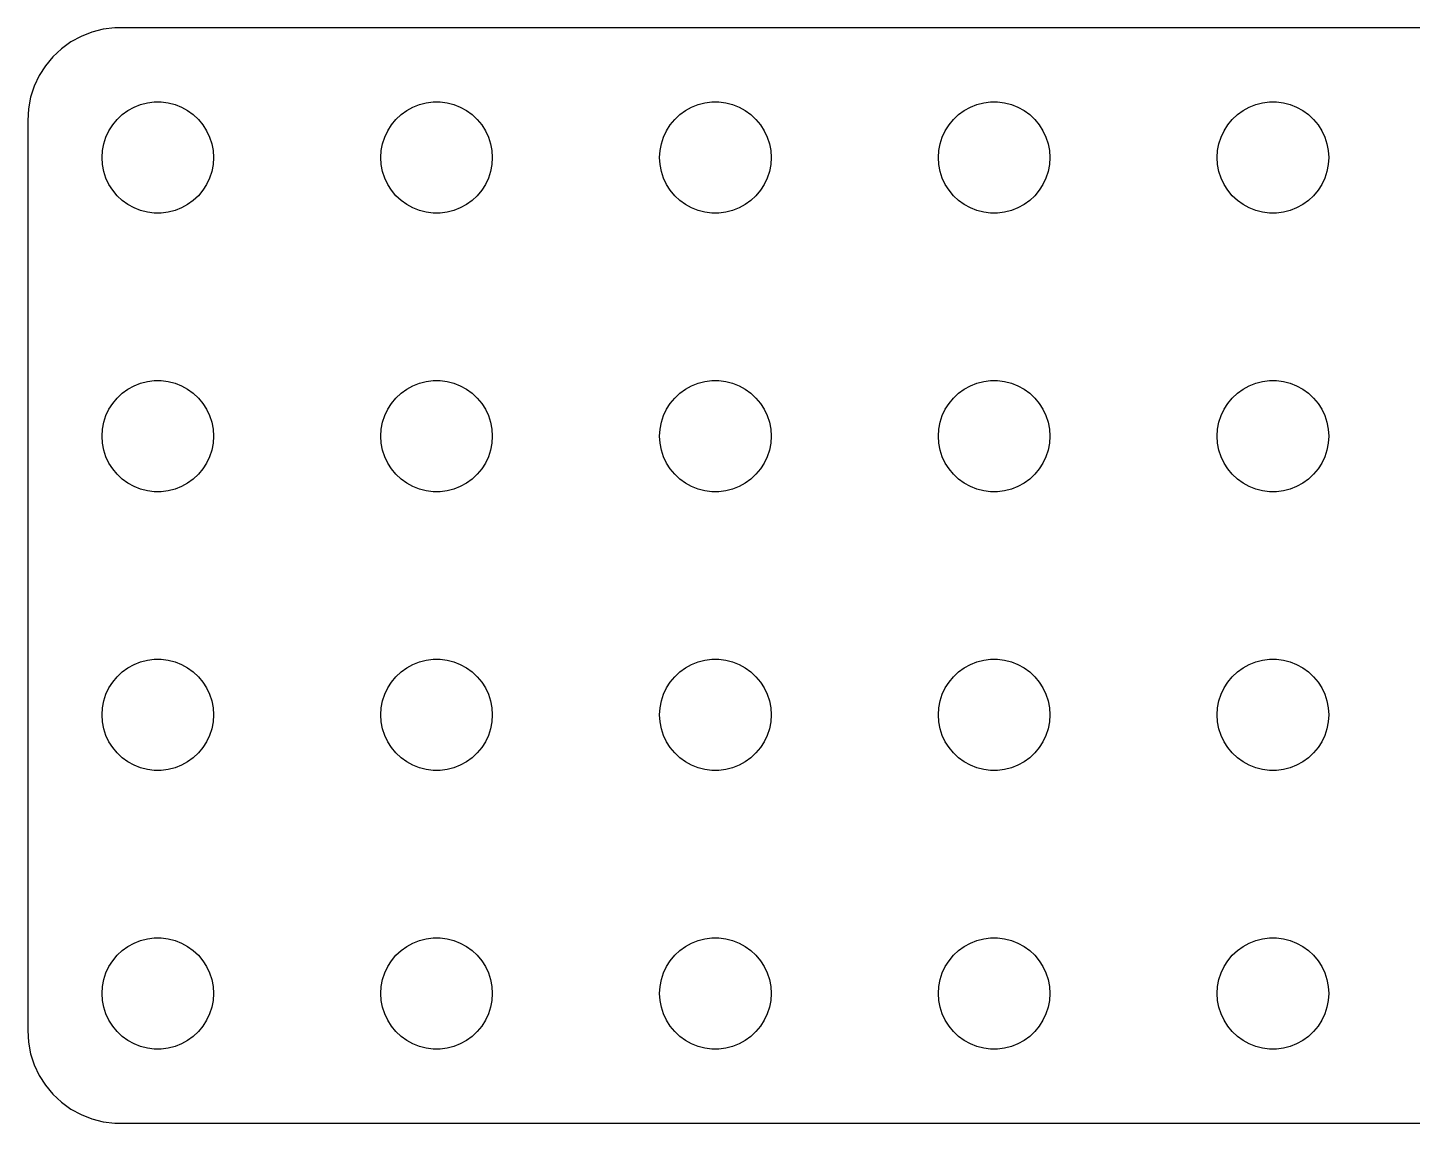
# Model space of a CAD drawing. Header units: metres. Extents: x -74 to 74, y -29 to 29.
# Drawn here: x -74.5 to 0, y -29.5 to 29.5 of the extents above; entities that cross this region are included whole.
import ezdxf

# ---------------------------------------------------------------- set-up
doc = ezdxf.new("R2010")
doc.units = ezdxf.units.M

msp = doc.modelspace()

# ---------------------------------------------------------------- linework, layer by layer
for p, q in [((-71.0451, 29.2553), (-71.6289, 29.0241)), ((-70.4369, 29.4114), (-71.0451, 29.2553)), ((-69.8139, 29.4901), (-70.4369, 29.4114)), ((69.8139, 29.4901), (-69.8139, 29.4901)), ((-72.6871, 28.3526), (-73.1448, 27.9227)), ((-72.1791, 28.7216), (-72.6871, 28.3526)), ((-71.6289, 29.0241), (-72.1791, 28.7216)), ((-73.1448, 27.9227), (-73.5451, 27.4389)), ((-73.8815, 26.9088), (-74.1489, 26.3406)), ((-73.5451, 27.4389), (-73.8815, 26.9088)), ((-74.1489, 26.3406), (-74.3429, 25.7434)), ((-74.3429, 25.7434), (-74.4606, 25.1267)), ((-68.7773, 25.2145), (-68.427, 25.3532)), ((-68.427, 25.3532), (-68.0621, 25.4469)), ((-68.0621, 25.4469), (-67.6884, 25.4941)), ((-67.6884, 25.4941), (-67.3116, 25.4941)), ((-67.3116, 25.4941), (-66.9379, 25.4469)), ((-66.9379, 25.4469), (-66.573, 25.3532)), ((-66.573, 25.3532), (-66.2227, 25.2145)), ((-53.7773, 25.2145), (-53.427, 25.3532)), ((-53.427, 25.3532), (-53.0621, 25.4469)), ((-53.0621, 25.4469), (-52.6884, 25.4941)), ((-52.6884, 25.4941), (-52.3116, 25.4941)), ((-52.3116, 25.4941), (-51.9379, 25.4469)), ((-51.9379, 25.4469), (-51.5729, 25.3532)), ((-51.5729, 25.3532), (-51.2227, 25.2145)), ((-38.7773, 25.2145), (-38.427, 25.3532)), ((-38.427, 25.3532), (-38.0621, 25.4469)), ((-38.0621, 25.4469), (-37.6884, 25.4941)), ((-37.6884, 25.4941), (-37.3116, 25.4941)), ((-37.3116, 25.4941), (-36.9379, 25.4469)), ((-36.9379, 25.4469), (-36.5729, 25.3532)), ((-36.5729, 25.3532), (-36.2227, 25.2145)), ((-23.7773, 25.2145), (-23.427, 25.3532)), ((-23.427, 25.3532), (-23.0621, 25.4469)), ((-23.0621, 25.4469), (-22.6884, 25.4941)), ((-22.6884, 25.4941), (-22.3116, 25.4941)), ((-22.3116, 25.4941), (-21.9379, 25.4469)), ((-21.9379, 25.4469), (-21.5729, 25.3532)), ((-21.5729, 25.3532), (-21.2227, 25.2145)), ((-8.77733, 25.2145), (-8.42705, 25.3532)), ((-8.42705, 25.3532), (-8.06213, 25.4469)), ((-8.06213, 25.4469), (-7.68837, 25.4941)), ((-7.68837, 25.4941), (-7.31161, 25.4941)), ((-7.31161, 25.4941), (-6.93785, 25.4469)), ((-6.93785, 25.4469), (-6.57294, 25.3532)), ((-6.57294, 25.3532), (-6.22266, 25.2145)), ((-74.4606, 25.1267), (-74.5, 24.5)), ((-69.6869, 24.5536), (-69.4123, 24.8115)), ((-69.4123, 24.8115), (-69.1075, 25.033)), ((-69.1075, 25.033), (-68.7773, 25.2145)), ((-66.2227, 25.2145), (-65.8925, 25.033)), ((-65.8925, 25.033), (-65.5877, 24.8115)), ((-65.5877, 24.8115), (-65.3131, 24.5536)), ((-54.6869, 24.5536), (-54.4123, 24.8115)), ((-54.4123, 24.8115), (-54.1075, 25.033)), ((-54.1075, 25.033), (-53.7773, 25.2145)), ((-51.2227, 25.2145), (-50.8925, 25.033)), ((-50.8925, 25.033), (-50.5877, 24.8115)), ((-50.5877, 24.8115), (-50.3131, 24.5536)), ((-39.6869, 24.5536), (-39.4123, 24.8115)), ((-39.4123, 24.8115), (-39.1075, 25.033)), ((-39.1075, 25.033), (-38.7773, 25.2145)), ((-36.2227, 25.2145), (-35.8925, 25.033)), ((-35.8925, 25.033), (-35.5877, 24.8115)), ((-35.5877, 24.8115), (-35.3131, 24.5536)), ((-24.6869, 24.5536), (-24.4123, 24.8115)), ((-24.4123, 24.8115), (-24.1075, 25.033)), ((-24.1075, 25.033), (-23.7773, 25.2145)), ((-21.2227, 25.2145), (-20.8925, 25.033)), ((-20.8925, 25.033), (-20.5877, 24.8115)), ((-20.5877, 24.8115), (-20.3131, 24.5536)), ((-9.6869, 24.5536), (-9.41226, 24.8115)), ((-9.41226, 24.8115), (-9.10747, 25.033)), ((-9.10747, 25.033), (-8.77733, 25.2145)), ((-6.22266, 25.2145), (-5.89252, 25.033)), ((-5.89252, 25.033), (-5.58772, 24.8115)), ((-5.58772, 24.8115), (-5.31308, 24.5536)), ((-74.5, 24.5), (-74.5, -24.5)), ((-70.2893, 23.6044), (-70.1289, 23.9453)), ((-70.1289, 23.9453), (-69.927, 24.2634)), ((-69.927, 24.2634), (-69.6869, 24.5536)), ((-65.3131, 24.5536), (-65.073, 24.2634)), ((-65.073, 24.2634), (-64.8711, 23.9453)), ((-64.8711, 23.9453), (-64.7107, 23.6044)), ((-55.2893, 23.6044), (-55.1289, 23.9453)), ((-55.1289, 23.9453), (-54.927, 24.2634)), ((-54.927, 24.2634), (-54.6869, 24.5536)), ((-50.3131, 24.5536), (-50.0729, 24.2634)), ((-50.0729, 24.2634), (-49.8711, 23.9453)), ((-49.8711, 23.9453), (-49.7107, 23.6044)), ((-40.2893, 23.6044), (-40.1289, 23.9453)), ((-40.1289, 23.9453), (-39.927, 24.2634)), ((-39.927, 24.2634), (-39.6869, 24.5536)), ((-35.3131, 24.5536), (-35.0729, 24.2634)), ((-35.0729, 24.2634), (-34.8711, 23.9453)), ((-34.8711, 23.9453), (-34.7107, 23.6044)), ((-25.2893, 23.6044), (-25.1289, 23.9453)), ((-25.1289, 23.9453), (-24.927, 24.2634)), ((-24.927, 24.2634), (-24.6869, 24.5536)), ((-20.3131, 24.5536), (-20.0729, 24.2634)), ((-20.0729, 24.2634), (-19.8711, 23.9453)), ((-19.8711, 23.9453), (-19.7107, 23.6044)), ((-10.2893, 23.6044), (-10.1289, 23.9453)), ((-10.1289, 23.9453), (-9.92705, 24.2634)), ((-9.92705, 24.2634), (-9.6869, 24.5536)), ((-5.31308, 24.5536), (-5.07294, 24.2634)), ((-5.07294, 24.2634), (-4.87108, 23.9453)), ((-4.87108, 23.9453), (-4.71066, 23.6044)), ((-70.4763, 22.876), (-70.4057, 23.2461)), ((-70.4057, 23.2461), (-70.2893, 23.6044)), ((-64.7107, 23.6044), (-64.5943, 23.2461)), ((-64.5943, 23.2461), (-64.5237, 22.876)), ((-55.4763, 22.876), (-55.4057, 23.2461)), ((-55.4057, 23.2461), (-55.2893, 23.6044)), ((-49.7107, 23.6044), (-49.5942, 23.2461)), ((-49.5942, 23.2461), (-49.5237, 22.876)), ((-40.4763, 22.876), (-40.4057, 23.2461)), ((-40.4057, 23.2461), (-40.2893, 23.6044)), ((-34.7107, 23.6044), (-34.5942, 23.2461)), ((-34.5942, 23.2461), (-34.5237, 22.876)), ((-25.4763, 22.876), (-25.4057, 23.2461)), ((-25.4057, 23.2461), (-25.2893, 23.6044)), ((-19.7107, 23.6044), (-19.5942, 23.2461)), ((-19.5942, 23.2461), (-19.5237, 22.876)), ((-10.4763, 22.876), (-10.4057, 23.2461)), ((-10.4057, 23.2461), (-10.2893, 23.6044)), ((-4.71066, 23.6044), (-4.59424, 23.2461)), ((-4.59424, 23.2461), (-4.52365, 22.876)), ((-70.5, 22.5), (-70.4763, 22.876)), ((-70.4763, 22.124), (-70.5, 22.5)), ((-64.5237, 22.876), (-64.5, 22.5)), ((-64.5, 22.5), (-64.5237, 22.124)), ((-55.5, 22.5), (-55.4763, 22.876)), ((-55.4763, 22.124), (-55.5, 22.5)), ((-49.5237, 22.876), (-49.5, 22.5)), ((-49.5, 22.5), (-49.5237, 22.124)), ((-40.5, 22.5), (-40.4763, 22.876)), ((-40.4763, 22.124), (-40.5, 22.5)), ((-34.5237, 22.876), (-34.5, 22.5)), ((-34.5, 22.5), (-34.5237, 22.124)), ((-25.5, 22.5), (-25.4763, 22.876)), ((-25.4763, 22.124), (-25.5, 22.5)), ((-19.5237, 22.876), (-19.5, 22.5)), ((-19.5, 22.5), (-19.5237, 22.124)), ((-10.5, 22.5), (-10.4763, 22.876)), ((-10.4763, 22.124), (-10.5, 22.5)), ((-4.52365, 22.876), (-4.5, 22.5)), ((-4.5, 22.5), (-4.52365, 22.124)), ((-70.4057, 21.7539), (-70.4763, 22.124)), ((-70.2893, 21.3956), (-70.4057, 21.7539)), ((-64.5943, 21.7539), (-64.7107, 21.3956)), ((-64.5237, 22.124), (-64.5943, 21.7539)), ((-55.4057, 21.7539), (-55.4763, 22.124)), ((-55.2893, 21.3956), (-55.4057, 21.7539)), ((-49.5942, 21.7539), (-49.7107, 21.3956)), ((-49.5237, 22.124), (-49.5942, 21.7539)), ((-40.4057, 21.7539), (-40.4763, 22.124)), ((-40.2893, 21.3956), (-40.4057, 21.7539)), ((-34.5942, 21.7539), (-34.7107, 21.3956)), ((-34.5237, 22.124), (-34.5942, 21.7539)), ((-25.4057, 21.7539), (-25.4763, 22.124)), ((-25.2893, 21.3956), (-25.4057, 21.7539)), ((-19.5942, 21.7539), (-19.7107, 21.3956)), ((-19.5237, 22.124), (-19.5942, 21.7539)), ((-10.4057, 21.7539), (-10.4763, 22.124)), ((-10.2893, 21.3956), (-10.4057, 21.7539)), ((-4.59424, 21.7539), (-4.71066, 21.3956)), ((-4.52365, 22.124), (-4.59424, 21.7539)), ((-70.1289, 21.0547), (-70.2893, 21.3956)), ((-69.927, 20.7366), (-70.1289, 21.0547)), ((-64.8711, 21.0547), (-65.073, 20.7366)), ((-64.7107, 21.3956), (-64.8711, 21.0547)), ((-55.1289, 21.0547), (-55.2893, 21.3956)), ((-54.927, 20.7366), (-55.1289, 21.0547)), ((-49.8711, 21.0547), (-50.0729, 20.7366)), ((-49.7107, 21.3956), (-49.8711, 21.0547)), ((-40.1289, 21.0547), (-40.2893, 21.3956)), ((-39.927, 20.7366), (-40.1289, 21.0547)), ((-34.8711, 21.0547), (-35.0729, 20.7366)), ((-34.7107, 21.3956), (-34.8711, 21.0547)), ((-25.1289, 21.0547), (-25.2893, 21.3956)), ((-24.927, 20.7366), (-25.1289, 21.0547)), ((-19.8711, 21.0547), (-20.0729, 20.7366)), ((-19.7107, 21.3956), (-19.8711, 21.0547)), ((-10.1289, 21.0547), (-10.2893, 21.3956)), ((-9.92705, 20.7366), (-10.1289, 21.0547)), ((-4.87108, 21.0547), (-5.07294, 20.7366)), ((-4.71066, 21.3956), (-4.87108, 21.0547)), ((-69.6869, 20.4464), (-69.927, 20.7366)), ((-69.4123, 20.1884), (-69.6869, 20.4464)), ((-69.1075, 19.967), (-69.4123, 20.1884)), ((-65.5877, 20.1884), (-65.8925, 19.967)), ((-65.3131, 20.4464), (-65.5877, 20.1884)), ((-65.073, 20.7366), (-65.3131, 20.4464)), ((-54.6869, 20.4464), (-54.927, 20.7366)), ((-54.4123, 20.1884), (-54.6869, 20.4464)), ((-54.1075, 19.967), (-54.4123, 20.1884)), ((-50.5877, 20.1884), (-50.8925, 19.967)), ((-50.3131, 20.4464), (-50.5877, 20.1884)), ((-50.0729, 20.7366), (-50.3131, 20.4464)), ((-39.6869, 20.4464), (-39.927, 20.7366)), ((-39.4123, 20.1884), (-39.6869, 20.4464)), ((-39.1075, 19.967), (-39.4123, 20.1884)), ((-35.5877, 20.1884), (-35.8925, 19.967)), ((-35.3131, 20.4464), (-35.5877, 20.1884)), ((-35.0729, 20.7366), (-35.3131, 20.4464)), ((-24.6869, 20.4464), (-24.927, 20.7366)), ((-24.4123, 20.1884), (-24.6869, 20.4464)), ((-24.1075, 19.967), (-24.4123, 20.1884)), ((-20.5877, 20.1884), (-20.8925, 19.967)), ((-20.3131, 20.4464), (-20.5877, 20.1884)), ((-20.0729, 20.7366), (-20.3131, 20.4464)), ((-9.6869, 20.4464), (-9.92705, 20.7366)), ((-9.41226, 20.1884), (-9.6869, 20.4464)), ((-9.10747, 19.967), (-9.41226, 20.1884)), ((-5.58772, 20.1884), (-5.89252, 19.967)), ((-5.31308, 20.4464), (-5.58772, 20.1884)), ((-5.07294, 20.7366), (-5.31308, 20.4464)), ((-68.7773, 19.7855), (-69.1075, 19.967)), ((-68.427, 19.6468), (-68.7773, 19.7855)), ((-68.0621, 19.5531), (-68.427, 19.6468)), ((-67.6884, 19.5059), (-68.0621, 19.5531)), ((-67.3116, 19.5059), (-67.6884, 19.5059)), ((-66.9379, 19.5531), (-67.3116, 19.5059)), ((-66.573, 19.6468), (-66.9379, 19.5531)), ((-66.2227, 19.7855), (-66.573, 19.6468)), ((-65.8925, 19.967), (-66.2227, 19.7855)), ((-53.7773, 19.7855), (-54.1075, 19.967)), ((-53.427, 19.6468), (-53.7773, 19.7855)), ((-53.0621, 19.5531), (-53.427, 19.6468)), ((-52.6884, 19.5059), (-53.0621, 19.5531)), ((-52.3116, 19.5059), (-52.6884, 19.5059)), ((-51.9379, 19.5531), (-52.3116, 19.5059)), ((-51.5729, 19.6468), (-51.9379, 19.5531)), ((-51.2227, 19.7855), (-51.5729, 19.6468)), ((-50.8925, 19.967), (-51.2227, 19.7855)), ((-38.7773, 19.7855), (-39.1075, 19.967)), ((-38.427, 19.6468), (-38.7773, 19.7855)), ((-38.0621, 19.5531), (-38.427, 19.6468)), ((-37.6884, 19.5059), (-38.0621, 19.5531)), ((-37.3116, 19.5059), (-37.6884, 19.5059)), ((-36.9379, 19.5531), (-37.3116, 19.5059)), ((-36.5729, 19.6468), (-36.9379, 19.5531)), ((-36.2227, 19.7855), (-36.5729, 19.6468)), ((-35.8925, 19.967), (-36.2227, 19.7855)), ((-23.7773, 19.7855), (-24.1075, 19.967)), ((-23.427, 19.6468), (-23.7773, 19.7855)), ((-23.0621, 19.5531), (-23.427, 19.6468)), ((-22.6884, 19.5059), (-23.0621, 19.5531)), ((-22.3116, 19.5059), (-22.6884, 19.5059)), ((-21.9379, 19.5531), (-22.3116, 19.5059)), ((-21.5729, 19.6468), (-21.9379, 19.5531)), ((-21.2227, 19.7855), (-21.5729, 19.6468)), ((-20.8925, 19.967), (-21.2227, 19.7855)), ((-8.77733, 19.7855), (-9.10747, 19.967)), ((-8.42705, 19.6468), (-8.77733, 19.7855)), ((-8.06213, 19.5531), (-8.42705, 19.6468)), ((-7.68837, 19.5059), (-8.06213, 19.5531)), ((-7.31161, 19.5059), (-7.68837, 19.5059)), ((-6.93785, 19.5531), (-7.31161, 19.5059)), ((-6.57294, 19.6468), (-6.93785, 19.5531)), ((-6.22266, 19.7855), (-6.57294, 19.6468)), ((-5.89252, 19.967), (-6.22266, 19.7855)), ((-68.427, 10.3532), (-68.0621, 10.4469)), ((-68.0621, 10.4469), (-67.6884, 10.4941)), ((-67.6884, 10.4941), (-67.3116, 10.4941)), ((-67.3116, 10.4941), (-66.9379, 10.4469)), ((-66.9379, 10.4469), (-66.573, 10.3532)), ((-53.427, 10.3532), (-53.0621, 10.4469)), ((-53.0621, 10.4469), (-52.6884, 10.4941)), ((-52.6884, 10.4941), (-52.3116, 10.4941)), ((-52.3116, 10.4941), (-51.9379, 10.4469)), ((-51.9379, 10.4469), (-51.5729, 10.3532)), ((-38.427, 10.3532), (-38.0621, 10.4469)), ((-38.0621, 10.4469), (-37.6884, 10.4941)), ((-37.6884, 10.4941), (-37.3116, 10.4941)), ((-37.3116, 10.4941), (-36.9379, 10.4469)), ((-36.9379, 10.4469), (-36.5729, 10.3532)), ((-23.427, 10.3532), (-23.0621, 10.4469)), ((-23.0621, 10.4469), (-22.6884, 10.4941)), ((-22.6884, 10.4941), (-22.3116, 10.4941)), ((-22.3116, 10.4941), (-21.9379, 10.4469)), ((-21.9379, 10.4469), (-21.5729, 10.3532)), ((-8.42705, 10.3532), (-8.06213, 10.4469)), ((-8.06213, 10.4469), (-7.68837, 10.4941)), ((-7.68837, 10.4941), (-7.31161, 10.4941)), ((-7.31161, 10.4941), (-6.93785, 10.4469)), ((-6.93785, 10.4469), (-6.57294, 10.3532)), ((-69.6869, 9.55363), (-69.4123, 9.81154)), ((-69.4123, 9.81154), (-69.1075, 10.033)), ((-69.1075, 10.033), (-68.7773, 10.2145)), ((-68.7773, 10.2145), (-68.427, 10.3532)), ((-66.573, 10.3532), (-66.2227, 10.2145)), ((-66.2227, 10.2145), (-65.8925, 10.033)), ((-65.8925, 10.033), (-65.5877, 9.81154)), ((-65.5877, 9.81154), (-65.3131, 9.55363)), ((-54.6869, 9.55363), (-54.4123, 9.81154)), ((-54.4123, 9.81154), (-54.1075, 10.033)), ((-54.1075, 10.033), (-53.7773, 10.2145)), ((-53.7773, 10.2145), (-53.427, 10.3532)), ((-51.5729, 10.3532), (-51.2227, 10.2145)), ((-51.2227, 10.2145), (-50.8925, 10.033)), ((-50.8925, 10.033), (-50.5877, 9.81154)), ((-50.5877, 9.81154), (-50.3131, 9.55363)), ((-39.6869, 9.55363), (-39.4123, 9.81154)), ((-39.4123, 9.81154), (-39.1075, 10.033)), ((-39.1075, 10.033), (-38.7773, 10.2145)), ((-38.7773, 10.2145), (-38.427, 10.3532)), ((-36.5729, 10.3532), (-36.2227, 10.2145)), ((-36.2227, 10.2145), (-35.8925, 10.033)), ((-35.8925, 10.033), (-35.5877, 9.81154)), ((-35.5877, 9.81154), (-35.3131, 9.55363)), ((-24.6869, 9.55363), (-24.4123, 9.81154)), ((-24.4123, 9.81154), (-24.1075, 10.033)), ((-24.1075, 10.033), (-23.7773, 10.2145)), ((-23.7773, 10.2145), (-23.427, 10.3532)), ((-21.5729, 10.3532), (-21.2227, 10.2145)), ((-21.2227, 10.2145), (-20.8925, 10.033)), ((-20.8925, 10.033), (-20.5877, 9.81154)), ((-20.5877, 9.81154), (-20.3131, 9.55363)), ((-9.6869, 9.55363), (-9.41226, 9.81154)), ((-9.41226, 9.81154), (-9.10747, 10.033)), ((-9.10747, 10.033), (-8.77733, 10.2145)), ((-8.77733, 10.2145), (-8.42705, 10.3532)), ((-6.57294, 10.3532), (-6.22266, 10.2145)), ((-6.22266, 10.2145), (-5.89252, 10.033)), ((-5.89252, 10.033), (-5.58772, 9.81154)), ((-5.58772, 9.81154), (-5.31308, 9.55363)), ((-70.2893, 8.60437), (-70.1289, 8.94525)), ((-70.1289, 8.94525), (-69.927, 9.26335)), ((-69.927, 9.26335), (-69.6869, 9.55363)), ((-65.3131, 9.55363), (-65.073, 9.26335)), ((-65.073, 9.26335), (-64.8711, 8.94525)), ((-64.8711, 8.94525), (-64.7107, 8.60437)), ((-55.2893, 8.60437), (-55.1289, 8.94525)), ((-55.1289, 8.94525), (-54.927, 9.26335)), ((-54.927, 9.26335), (-54.6869, 9.55363)), ((-50.3131, 9.55363), (-50.0729, 9.26335)), ((-50.0729, 9.26335), (-49.8711, 8.94525)), ((-49.8711, 8.94525), (-49.7107, 8.60437)), ((-40.2893, 8.60437), (-40.1289, 8.94525)), ((-40.1289, 8.94525), (-39.927, 9.26335)), ((-39.927, 9.26335), (-39.6869, 9.55363)), ((-35.3131, 9.55363), (-35.0729, 9.26335)), ((-35.0729, 9.26335), (-34.8711, 8.94525)), ((-34.8711, 8.94525), (-34.7107, 8.60437)), ((-25.2893, 8.60437), (-25.1289, 8.94525)), ((-25.1289, 8.94525), (-24.927, 9.26335)), ((-24.927, 9.26335), (-24.6869, 9.55363)), ((-20.3131, 9.55363), (-20.0729, 9.26335)), ((-20.0729, 9.26335), (-19.8711, 8.94525)), ((-19.8711, 8.94525), (-19.7107, 8.60437)), ((-10.2893, 8.60437), (-10.1289, 8.94525)), ((-10.1289, 8.94525), (-9.92705, 9.26335)), ((-9.92705, 9.26335), (-9.6869, 9.55363)), ((-5.31308, 9.55363), (-5.07294, 9.26335)), ((-5.07294, 9.26335), (-4.87108, 8.94525)), ((-4.87108, 8.94525), (-4.71066, 8.60437)), ((-70.4763, 7.87599), (-70.4057, 8.24606)), ((-70.4057, 8.24606), (-70.2893, 8.60437)), ((-64.7107, 8.60437), (-64.5943, 8.24606)), ((-64.5943, 8.24606), (-64.5237, 7.87599)), ((-55.4763, 7.87599), (-55.4057, 8.24606)), ((-55.4057, 8.24606), (-55.2893, 8.60437)), ((-49.7107, 8.60437), (-49.5942, 8.24606)), ((-49.5942, 8.24606), (-49.5237, 7.87599)), ((-40.4763, 7.87599), (-40.4057, 8.24606)), ((-40.4057, 8.24606), (-40.2893, 8.60437)), ((-34.7107, 8.60437), (-34.5942, 8.24606)), ((-34.5942, 8.24606), (-34.5237, 7.87599)), ((-25.4763, 7.87599), (-25.4057, 8.24606)), ((-25.4057, 8.24606), (-25.2893, 8.60437)), ((-19.7107, 8.60437), (-19.5942, 8.24606)), ((-19.5942, 8.24606), (-19.5237, 7.87599)), ((-10.4763, 7.87599), (-10.4057, 8.24606)), ((-10.4057, 8.24606), (-10.2893, 8.60437)), ((-4.71066, 8.60437), (-4.59424, 8.24606)), ((-4.59424, 8.24606), (-4.52365, 7.87599)), ((-70.5, 7.5), (-70.4763, 7.87599)), ((-70.4763, 7.12399), (-70.5, 7.5)), ((-64.5237, 7.87599), (-64.5, 7.5)), ((-64.5, 7.5), (-64.5237, 7.12399)), ((-55.5, 7.5), (-55.4763, 7.87599)), ((-55.4763, 7.12399), (-55.5, 7.5)), ((-49.5237, 7.87599), (-49.5, 7.5)), ((-49.5, 7.5), (-49.5237, 7.12399)), ((-40.5, 7.5), (-40.4763, 7.87599)), ((-40.4763, 7.12399), (-40.5, 7.5)), ((-34.5237, 7.87599), (-34.5, 7.5)), ((-34.5, 7.5), (-34.5237, 7.12399)), ((-25.5, 7.5), (-25.4763, 7.87599)), ((-25.4763, 7.12399), (-25.5, 7.5)), ((-19.5237, 7.87599), (-19.5, 7.5)), ((-19.5, 7.5), (-19.5237, 7.12399)), ((-10.5, 7.5), (-10.4763, 7.87599)), ((-10.4763, 7.12399), (-10.5, 7.5)), ((-4.52365, 7.87599), (-4.5, 7.5)), ((-4.5, 7.5), (-4.52365, 7.12399)), ((-70.4057, 6.75392), (-70.4763, 7.12399)), ((-70.2893, 6.39561), (-70.4057, 6.75392)), ((-64.5943, 6.75392), (-64.7107, 6.39561)), ((-64.5237, 7.12399), (-64.5943, 6.75392)), ((-55.4057, 6.75392), (-55.4763, 7.12399)), ((-55.2893, 6.39561), (-55.4057, 6.75392)), ((-49.5942, 6.75392), (-49.7107, 6.39561)), ((-49.5237, 7.12399), (-49.5942, 6.75392)), ((-40.4057, 6.75392), (-40.4763, 7.12399)), ((-40.2893, 6.39561), (-40.4057, 6.75392)), ((-34.5942, 6.75392), (-34.7107, 6.39561)), ((-34.5237, 7.12399), (-34.5942, 6.75392)), ((-25.4057, 6.75392), (-25.4763, 7.12399)), ((-25.2893, 6.39561), (-25.4057, 6.75392)), ((-19.5942, 6.75392), (-19.7107, 6.39561)), ((-19.5237, 7.12399), (-19.5942, 6.75392)), ((-10.4057, 6.75392), (-10.4763, 7.12399)), ((-10.2893, 6.39561), (-10.4057, 6.75392)), ((-4.59424, 6.75392), (-4.71066, 6.39561)), ((-4.52365, 7.12399), (-4.59424, 6.75392)), ((-70.1289, 6.05473), (-70.2893, 6.39561)), ((-69.927, 5.73663), (-70.1289, 6.05473)), ((-64.8711, 6.05473), (-65.073, 5.73663)), ((-64.7107, 6.39561), (-64.8711, 6.05473)), ((-55.1289, 6.05473), (-55.2893, 6.39561)), ((-54.927, 5.73663), (-55.1289, 6.05473)), ((-49.8711, 6.05473), (-50.0729, 5.73663)), ((-49.7107, 6.39561), (-49.8711, 6.05473)), ((-40.1289, 6.05473), (-40.2893, 6.39561)), ((-39.927, 5.73663), (-40.1289, 6.05473)), ((-34.8711, 6.05473), (-35.0729, 5.73663)), ((-34.7107, 6.39561), (-34.8711, 6.05473)), ((-25.1289, 6.05473), (-25.2893, 6.39561)), ((-24.927, 5.73663), (-25.1289, 6.05473)), ((-19.8711, 6.05473), (-20.0729, 5.73663)), ((-19.7107, 6.39561), (-19.8711, 6.05473)), ((-10.1289, 6.05473), (-10.2893, 6.39561)), ((-9.92705, 5.73663), (-10.1289, 6.05473)), ((-4.87108, 6.05473), (-5.07294, 5.73663)), ((-4.71066, 6.39561), (-4.87108, 6.05473)), ((-69.6869, 5.44635), (-69.927, 5.73663)), ((-69.4123, 5.18845), (-69.6869, 5.44635)), ((-65.3131, 5.44635), (-65.5877, 5.18845)), ((-65.073, 5.73663), (-65.3131, 5.44635)), ((-54.6869, 5.44635), (-54.927, 5.73663)), ((-54.4123, 5.18845), (-54.6869, 5.44635)), ((-50.3131, 5.44635), (-50.5877, 5.18845)), ((-50.0729, 5.73663), (-50.3131, 5.44635)), ((-39.6869, 5.44635), (-39.927, 5.73663)), ((-39.4123, 5.18845), (-39.6869, 5.44635)), ((-35.3131, 5.44635), (-35.5877, 5.18845)), ((-35.0729, 5.73663), (-35.3131, 5.44635)), ((-24.6869, 5.44635), (-24.927, 5.73663)), ((-24.4123, 5.18845), (-24.6869, 5.44635)), ((-20.3131, 5.44635), (-20.5877, 5.18845)), ((-20.0729, 5.73663), (-20.3131, 5.44635)), ((-9.6869, 5.44635), (-9.92705, 5.73663)), ((-9.41226, 5.18845), (-9.6869, 5.44635)), ((-5.31308, 5.44635), (-5.58772, 5.18845)), ((-5.07294, 5.73663), (-5.31308, 5.44635)), ((-69.1075, 4.96701), (-69.4123, 5.18845)), ((-68.7773, 4.78551), (-69.1075, 4.96701)), ((-68.427, 4.64682), (-68.7773, 4.78551)), ((-68.0621, 4.55313), (-68.427, 4.64682)), ((-67.6884, 4.50591), (-68.0621, 4.55313)), ((-67.3116, 4.50591), (-67.6884, 4.50591)), ((-66.9379, 4.55313), (-67.3116, 4.50591)), ((-66.573, 4.64682), (-66.9379, 4.55313)), ((-66.2227, 4.78551), (-66.573, 4.64682)), ((-65.8925, 4.96701), (-66.2227, 4.78551)), ((-65.5877, 5.18845), (-65.8925, 4.96701)), ((-54.1075, 4.96701), (-54.4123, 5.18845)), ((-53.7773, 4.78551), (-54.1075, 4.96701)), ((-53.427, 4.64682), (-53.7773, 4.78551)), ((-53.0621, 4.55313), (-53.427, 4.64682)), ((-52.6884, 4.50591), (-53.0621, 4.55313)), ((-52.3116, 4.50591), (-52.6884, 4.50591)), ((-51.9379, 4.55313), (-52.3116, 4.50591)), ((-51.5729, 4.64682), (-51.9379, 4.55313)), ((-51.2227, 4.78551), (-51.5729, 4.64682)), ((-50.8925, 4.96701), (-51.2227, 4.78551)), ((-50.5877, 5.18845), (-50.8925, 4.96701)), ((-39.1075, 4.96701), (-39.4123, 5.18845)), ((-38.7773, 4.78551), (-39.1075, 4.96701)), ((-38.427, 4.64682), (-38.7773, 4.78551)), ((-38.0621, 4.55313), (-38.427, 4.64682)), ((-37.6884, 4.50591), (-38.0621, 4.55313)), ((-37.3116, 4.50591), (-37.6884, 4.50591)), ((-36.9379, 4.55313), (-37.3116, 4.50591)), ((-36.5729, 4.64682), (-36.9379, 4.55313)), ((-36.2227, 4.78551), (-36.5729, 4.64682)), ((-35.8925, 4.96701), (-36.2227, 4.78551)), ((-35.5877, 5.18845), (-35.8925, 4.96701)), ((-24.1075, 4.96701), (-24.4123, 5.18845)), ((-23.7773, 4.78551), (-24.1075, 4.96701)), ((-23.427, 4.64682), (-23.7773, 4.78551)), ((-23.0621, 4.55313), (-23.427, 4.64682)), ((-22.6884, 4.50591), (-23.0621, 4.55313)), ((-22.3116, 4.50591), (-22.6884, 4.50591)), ((-21.9379, 4.55313), (-22.3116, 4.50591)), ((-21.5729, 4.64682), (-21.9379, 4.55313)), ((-21.2227, 4.78551), (-21.5729, 4.64682)), ((-20.8925, 4.96701), (-21.2227, 4.78551)), ((-20.5877, 5.18845), (-20.8925, 4.96701)), ((-9.10747, 4.96701), (-9.41226, 5.18845)), ((-8.77733, 4.78551), (-9.10747, 4.96701)), ((-8.42705, 4.64682), (-8.77733, 4.78551)), ((-8.06213, 4.55313), (-8.42705, 4.64682)), ((-7.68837, 4.50591), (-8.06213, 4.55313)), ((-7.31161, 4.50591), (-7.68837, 4.50591)), ((-6.93785, 4.55313), (-7.31161, 4.50591)), ((-6.57294, 4.64682), (-6.93785, 4.55313)), ((-6.22266, 4.78551), (-6.57294, 4.64682)), ((-5.89252, 4.96701), (-6.22266, 4.78551)), ((-5.58772, 5.18845), (-5.89252, 4.96701)), ((-69.6869, -5.44635), (-69.4123, -5.18845)), ((-69.4123, -5.18845), (-69.1075, -4.96701)), ((-69.1075, -4.96701), (-68.7773, -4.78551)), ((-68.7773, -4.78551), (-68.427, -4.64682)), ((-68.427, -4.64682), (-68.0621, -4.55313)), ((-68.0621, -4.55313), (-67.6884, -4.50591)), ((-67.6884, -4.50591), (-67.3116, -4.50591)), ((-67.3116, -4.50591), (-66.9379, -4.55313)), ((-66.9379, -4.55313), (-66.573, -4.64682)), ((-66.573, -4.64682), (-66.2227, -4.78551)), ((-66.2227, -4.78551), (-65.8925, -4.96701)), ((-65.8925, -4.96701), (-65.5877, -5.18845)), ((-65.5877, -5.18845), (-65.3131, -5.44635)), ((-54.6869, -5.44635), (-54.4123, -5.18845)), ((-54.4123, -5.18845), (-54.1075, -4.96701)), ((-54.1075, -4.96701), (-53.7773, -4.78551)), ((-53.7773, -4.78551), (-53.427, -4.64682)), ((-53.427, -4.64682), (-53.0621, -4.55313)), ((-53.0621, -4.55313), (-52.6884, -4.50591)), ((-52.6884, -4.50591), (-52.3116, -4.50591)), ((-52.3116, -4.50591), (-51.9379, -4.55313)), ((-51.9379, -4.55313), (-51.5729, -4.64682)), ((-51.5729, -4.64682), (-51.2227, -4.78551)), ((-51.2227, -4.78551), (-50.8925, -4.96701)), ((-50.8925, -4.96701), (-50.5877, -5.18845)), ((-50.5877, -5.18845), (-50.3131, -5.44635)), ((-39.6869, -5.44635), (-39.4123, -5.18845)), ((-39.4123, -5.18845), (-39.1075, -4.96701)), ((-39.1075, -4.96701), (-38.7773, -4.78551)), ((-38.7773, -4.78551), (-38.427, -4.64682)), ((-38.427, -4.64682), (-38.0621, -4.55313)), ((-38.0621, -4.55313), (-37.6884, -4.50591)), ((-37.6884, -4.50591), (-37.3116, -4.50591)), ((-37.3116, -4.50591), (-36.9379, -4.55313)), ((-36.9379, -4.55313), (-36.5729, -4.64682)), ((-36.5729, -4.64682), (-36.2227, -4.78551)), ((-36.2227, -4.78551), (-35.8925, -4.96701)), ((-35.8925, -4.96701), (-35.5877, -5.18845)), ((-35.5877, -5.18845), (-35.3131, -5.44635)), ((-24.6869, -5.44635), (-24.4123, -5.18845)), ((-24.4123, -5.18845), (-24.1075, -4.96701)), ((-24.1075, -4.96701), (-23.7773, -4.78551)), ((-23.7773, -4.78551), (-23.427, -4.64682)), ((-23.427, -4.64682), (-23.0621, -4.55313)), ((-23.0621, -4.55313), (-22.6884, -4.50591)), ((-22.6884, -4.50591), (-22.3116, -4.50591)), ((-22.3116, -4.50591), (-21.9379, -4.55313)), ((-21.9379, -4.55313), (-21.5729, -4.64682)), ((-21.5729, -4.64682), (-21.2227, -4.78551)), ((-21.2227, -4.78551), (-20.8925, -4.96701)), ((-20.8925, -4.96701), (-20.5877, -5.18845)), ((-20.5877, -5.18845), (-20.3131, -5.44635)), ((-9.6869, -5.44635), (-9.41226, -5.18845)), ((-9.41226, -5.18845), (-9.10747, -4.96701)), ((-9.10747, -4.96701), (-8.77733, -4.78551)), ((-8.77733, -4.78551), (-8.42705, -4.64682)), ((-8.42705, -4.64682), (-8.06213, -4.55313)), ((-8.06213, -4.55313), (-7.68837, -4.50591)), ((-7.68837, -4.50591), (-7.31161, -4.50591)), ((-7.31161, -4.50591), (-6.93785, -4.55313)), ((-6.93785, -4.55313), (-6.57294, -4.64682)), ((-6.57294, -4.64682), (-6.22266, -4.78551)), ((-6.22266, -4.78551), (-5.89252, -4.96701)), ((-5.89252, -4.96701), (-5.58772, -5.18845)), ((-5.58772, -5.18845), (-5.31308, -5.44635)), ((-70.1289, -6.05473), (-69.927, -5.73663)), ((-69.927, -5.73663), (-69.6869, -5.44635)), ((-65.3131, -5.44635), (-65.073, -5.73663)), ((-65.073, -5.73663), (-64.8711, -6.05473)), ((-55.1289, -6.05473), (-54.927, -5.73663)), ((-54.927, -5.73663), (-54.6869, -5.44635)), ((-50.3131, -5.44635), (-50.0729, -5.73663)), ((-50.0729, -5.73663), (-49.8711, -6.05473)), ((-40.1289, -6.05473), (-39.927, -5.73663)), ((-39.927, -5.73663), (-39.6869, -5.44635)), ((-35.3131, -5.44635), (-35.0729, -5.73663)), ((-35.0729, -5.73663), (-34.8711, -6.05473)), ((-25.1289, -6.05473), (-24.927, -5.73663)), ((-24.927, -5.73663), (-24.6869, -5.44635)), ((-20.3131, -5.44635), (-20.0729, -5.73663)), ((-20.0729, -5.73663), (-19.8711, -6.05473)), ((-10.1289, -6.05473), (-9.92705, -5.73663)), ((-9.92705, -5.73663), (-9.6869, -5.44635)), ((-5.31308, -5.44635), (-5.07294, -5.73663)), ((-5.07294, -5.73663), (-4.87108, -6.05473)), ((-70.4057, -6.75392), (-70.2893, -6.39561)), ((-70.2893, -6.39561), (-70.1289, -6.05473)), ((-64.8711, -6.05473), (-64.7107, -6.39561)), ((-64.7107, -6.39561), (-64.5943, -6.75392)), ((-55.4057, -6.75392), (-55.2893, -6.39561)), ((-55.2893, -6.39561), (-55.1289, -6.05473)), ((-49.8711, -6.05473), (-49.7107, -6.39561)), ((-49.7107, -6.39561), (-49.5942, -6.75392)), ((-40.4057, -6.75392), (-40.2893, -6.39561)), ((-40.2893, -6.39561), (-40.1289, -6.05473)), ((-34.8711, -6.05473), (-34.7107, -6.39561)), ((-34.7107, -6.39561), (-34.5942, -6.75392)), ((-25.4057, -6.75392), (-25.2893, -6.39561)), ((-25.2893, -6.39561), (-25.1289, -6.05473)), ((-19.8711, -6.05473), (-19.7107, -6.39561)), ((-19.7107, -6.39561), (-19.5942, -6.75392)), ((-10.4057, -6.75392), (-10.2893, -6.39561)), ((-10.2893, -6.39561), (-10.1289, -6.05473)), ((-4.87108, -6.05473), (-4.71066, -6.39561)), ((-4.71066, -6.39561), (-4.59424, -6.75392)), ((-70.5, -7.5), (-70.4763, -7.12399)), ((-70.4763, -7.12399), (-70.4057, -6.75392)), ((-64.5943, -6.75392), (-64.5237, -7.12399)), ((-64.5237, -7.12399), (-64.5, -7.5)), ((-55.5, -7.5), (-55.4763, -7.12399)), ((-55.4763, -7.12399), (-55.4057, -6.75392)), ((-49.5942, -6.75392), (-49.5237, -7.12399)), ((-49.5237, -7.12399), (-49.5, -7.5)), ((-40.5, -7.5), (-40.4763, -7.12399)), ((-40.4763, -7.12399), (-40.4057, -6.75392)), ((-34.5942, -6.75392), (-34.5237, -7.12399)), ((-34.5237, -7.12399), (-34.5, -7.5)), ((-25.5, -7.5), (-25.4763, -7.12399)), ((-25.4763, -7.12399), (-25.4057, -6.75392)), ((-19.5942, -6.75392), (-19.5237, -7.12399)), ((-19.5237, -7.12399), (-19.5, -7.5)), ((-10.5, -7.5), (-10.4763, -7.12399)), ((-10.4763, -7.12399), (-10.4057, -6.75392)), ((-4.59424, -6.75392), (-4.52365, -7.12399)), ((-4.52365, -7.12399), (-4.5, -7.5)), ((-70.4763, -7.87599), (-70.5, -7.5)), ((-70.4057, -8.24606), (-70.4763, -7.87599)), ((-64.5237, -7.87599), (-64.5943, -8.24606)), ((-64.5, -7.5), (-64.5237, -7.87599)), ((-55.4763, -7.87599), (-55.5, -7.5)), ((-55.4057, -8.24606), (-55.4763, -7.87599)), ((-49.5237, -7.87599), (-49.5942, -8.24606)), ((-49.5, -7.5), (-49.5237, -7.87599)), ((-40.4763, -7.87599), (-40.5, -7.5)), ((-40.4057, -8.24606), (-40.4763, -7.87599)), ((-34.5237, -7.87599), (-34.5942, -8.24606)), ((-34.5, -7.5), (-34.5237, -7.87599)), ((-25.4763, -7.87599), (-25.5, -7.5)), ((-25.4057, -8.24606), (-25.4763, -7.87599)), ((-19.5237, -7.87599), (-19.5942, -8.24606)), ((-19.5, -7.5), (-19.5237, -7.87599)), ((-10.4763, -7.87599), (-10.5, -7.5)), ((-10.4057, -8.24606), (-10.4763, -7.87599)), ((-4.52365, -7.87599), (-4.59424, -8.24606)), ((-4.5, -7.5), (-4.52365, -7.87599)), ((-70.2893, -8.60437), (-70.4057, -8.24606)), ((-70.1289, -8.94525), (-70.2893, -8.60437)), ((-64.7107, -8.60437), (-64.8711, -8.94525)), ((-64.5943, -8.24606), (-64.7107, -8.60437)), ((-55.2893, -8.60437), (-55.4057, -8.24606)), ((-55.1289, -8.94525), (-55.2893, -8.60437)), ((-49.7107, -8.60437), (-49.8711, -8.94525)), ((-49.5942, -8.24606), (-49.7107, -8.60437)), ((-40.2893, -8.60437), (-40.4057, -8.24606)), ((-40.1289, -8.94525), (-40.2893, -8.60437)), ((-34.7107, -8.60437), (-34.8711, -8.94525)), ((-34.5942, -8.24606), (-34.7107, -8.60437)), ((-25.2893, -8.60437), (-25.4057, -8.24606)), ((-25.1289, -8.94525), (-25.2893, -8.60437)), ((-19.7107, -8.60437), (-19.8711, -8.94525)), ((-19.5942, -8.24606), (-19.7107, -8.60437)), ((-10.2893, -8.60437), (-10.4057, -8.24606)), ((-10.1289, -8.94525), (-10.2893, -8.60437)), ((-4.71066, -8.60437), (-4.87108, -8.94525)), ((-4.59424, -8.24606), (-4.71066, -8.60437)), ((-69.927, -9.26335), (-70.1289, -8.94525)), ((-69.6869, -9.55363), (-69.927, -9.26335)), ((-69.4123, -9.81154), (-69.6869, -9.55363)), ((-65.3131, -9.55363), (-65.5877, -9.81154)), ((-65.073, -9.26335), (-65.3131, -9.55363)), ((-64.8711, -8.94525), (-65.073, -9.26335)), ((-54.927, -9.26335), (-55.1289, -8.94525)), ((-54.6869, -9.55363), (-54.927, -9.26335)), ((-54.4123, -9.81154), (-54.6869, -9.55363)), ((-50.3131, -9.55363), (-50.5877, -9.81154)), ((-50.0729, -9.26335), (-50.3131, -9.55363)), ((-49.8711, -8.94525), (-50.0729, -9.26335)), ((-39.927, -9.26335), (-40.1289, -8.94525)), ((-39.6869, -9.55363), (-39.927, -9.26335)), ((-39.4123, -9.81154), (-39.6869, -9.55363)), ((-35.3131, -9.55363), (-35.5877, -9.81154)), ((-35.0729, -9.26335), (-35.3131, -9.55363)), ((-34.8711, -8.94525), (-35.0729, -9.26335)), ((-24.927, -9.26335), (-25.1289, -8.94525)), ((-24.6869, -9.55363), (-24.927, -9.26335)), ((-24.4123, -9.81154), (-24.6869, -9.55363)), ((-20.3131, -9.55363), (-20.5877, -9.81154)), ((-20.0729, -9.26335), (-20.3131, -9.55363)), ((-19.8711, -8.94525), (-20.0729, -9.26335)), ((-9.92705, -9.26335), (-10.1289, -8.94525)), ((-9.6869, -9.55363), (-9.92705, -9.26335)), ((-9.41226, -9.81154), (-9.6869, -9.55363)), ((-5.31308, -9.55363), (-5.58772, -9.81154)), ((-5.07294, -9.26335), (-5.31308, -9.55363)), ((-4.87108, -8.94525), (-5.07294, -9.26335)), ((-69.1075, -10.033), (-69.4123, -9.81154)), ((-68.7773, -10.2145), (-69.1075, -10.033)), ((-68.427, -10.3532), (-68.7773, -10.2145)), ((-68.0621, -10.4469), (-68.427, -10.3532)), ((-66.573, -10.3532), (-66.9379, -10.4469)), ((-66.2227, -10.2145), (-66.573, -10.3532)), ((-65.8925, -10.033), (-66.2227, -10.2145)), ((-65.5877, -9.81154), (-65.8925, -10.033)), ((-54.1075, -10.033), (-54.4123, -9.81154)), ((-53.7773, -10.2145), (-54.1075, -10.033)), ((-53.427, -10.3532), (-53.7773, -10.2145)), ((-53.0621, -10.4469), (-53.427, -10.3532)), ((-51.5729, -10.3532), (-51.9379, -10.4469)), ((-51.2227, -10.2145), (-51.5729, -10.3532)), ((-50.8925, -10.033), (-51.2227, -10.2145)), ((-50.5877, -9.81154), (-50.8925, -10.033)), ((-39.1075, -10.033), (-39.4123, -9.81154)), ((-38.7773, -10.2145), (-39.1075, -10.033)), ((-38.427, -10.3532), (-38.7773, -10.2145)), ((-38.0621, -10.4469), (-38.427, -10.3532)), ((-36.5729, -10.3532), (-36.9379, -10.4469)), ((-36.2227, -10.2145), (-36.5729, -10.3532)), ((-35.8925, -10.033), (-36.2227, -10.2145)), ((-35.5877, -9.81154), (-35.8925, -10.033)), ((-24.1075, -10.033), (-24.4123, -9.81154)), ((-23.7773, -10.2145), (-24.1075, -10.033)), ((-23.427, -10.3532), (-23.7773, -10.2145)), ((-23.0621, -10.4469), (-23.427, -10.3532)), ((-21.5729, -10.3532), (-21.9379, -10.4469)), ((-21.2227, -10.2145), (-21.5729, -10.3532)), ((-20.8925, -10.033), (-21.2227, -10.2145)), ((-20.5877, -9.81154), (-20.8925, -10.033)), ((-9.10747, -10.033), (-9.41226, -9.81154)), ((-8.77733, -10.2145), (-9.10747, -10.033)), ((-8.42705, -10.3532), (-8.77733, -10.2145)), ((-8.06213, -10.4469), (-8.42705, -10.3532)), ((-6.57294, -10.3532), (-6.93785, -10.4469)), ((-6.22266, -10.2145), (-6.57294, -10.3532)), ((-5.89252, -10.033), (-6.22266, -10.2145)), ((-5.58772, -9.81154), (-5.89252, -10.033)), ((-67.6884, -10.4941), (-68.0621, -10.4469)), ((-67.3116, -10.4941), (-67.6884, -10.4941)), ((-66.9379, -10.4469), (-67.3116, -10.4941)), ((-52.6884, -10.4941), (-53.0621, -10.4469)), ((-52.3116, -10.4941), (-52.6884, -10.4941)), ((-51.9379, -10.4469), (-52.3116, -10.4941)), ((-37.6884, -10.4941), (-38.0621, -10.4469)), ((-37.3116, -10.4941), (-37.6884, -10.4941)), ((-36.9379, -10.4469), (-37.3116, -10.4941)), ((-22.6884, -10.4941), (-23.0621, -10.4469)), ((-22.3116, -10.4941), (-22.6884, -10.4941)), ((-21.9379, -10.4469), (-22.3116, -10.4941)), ((-7.68837, -10.4941), (-8.06213, -10.4469)), ((-7.31161, -10.4941), (-7.68837, -10.4941)), ((-6.93785, -10.4469), (-7.31161, -10.4941)), ((-69.4123, -20.1884), (-69.1075, -19.967)), ((-69.1075, -19.967), (-68.7773, -19.7855)), ((-68.7773, -19.7855), (-68.427, -19.6468)), ((-68.427, -19.6468), (-68.0621, -19.5531)), ((-68.0621, -19.5531), (-67.6884, -19.5059)), ((-67.6884, -19.5059), (-67.3116, -19.5059)), ((-67.3116, -19.5059), (-66.9379, -19.5531)), ((-66.9379, -19.5531), (-66.573, -19.6468)), ((-66.573, -19.6468), (-66.2227, -19.7855)), ((-66.2227, -19.7855), (-65.8925, -19.967)), ((-65.8925, -19.967), (-65.5877, -20.1884)), ((-54.4123, -20.1884), (-54.1075, -19.967)), ((-54.1075, -19.967), (-53.7773, -19.7855)), ((-53.7773, -19.7855), (-53.427, -19.6468)), ((-53.427, -19.6468), (-53.0621, -19.5531)), ((-53.0621, -19.5531), (-52.6884, -19.5059)), ((-52.6884, -19.5059), (-52.3116, -19.5059)), ((-52.3116, -19.5059), (-51.9379, -19.5531)), ((-51.9379, -19.5531), (-51.5729, -19.6468)), ((-51.5729, -19.6468), (-51.2227, -19.7855)), ((-51.2227, -19.7855), (-50.8925, -19.967)), ((-50.8925, -19.967), (-50.5877, -20.1884)), ((-39.4123, -20.1884), (-39.1075, -19.967)), ((-39.1075, -19.967), (-38.7773, -19.7855)), ((-38.7773, -19.7855), (-38.427, -19.6468)), ((-38.427, -19.6468), (-38.0621, -19.5531)), ((-38.0621, -19.5531), (-37.6884, -19.5059)), ((-37.6884, -19.5059), (-37.3116, -19.5059)), ((-37.3116, -19.5059), (-36.9379, -19.5531)), ((-36.9379, -19.5531), (-36.5729, -19.6468)), ((-36.5729, -19.6468), (-36.2227, -19.7855)), ((-36.2227, -19.7855), (-35.8925, -19.967)), ((-35.8925, -19.967), (-35.5877, -20.1884)), ((-24.4123, -20.1884), (-24.1075, -19.967)), ((-24.1075, -19.967), (-23.7773, -19.7855)), ((-23.7773, -19.7855), (-23.427, -19.6468)), ((-23.427, -19.6468), (-23.0621, -19.5531)), ((-23.0621, -19.5531), (-22.6884, -19.5059)), ((-22.6884, -19.5059), (-22.3116, -19.5059)), ((-22.3116, -19.5059), (-21.9379, -19.5531)), ((-21.9379, -19.5531), (-21.5729, -19.6468)), ((-21.5729, -19.6468), (-21.2227, -19.7855)), ((-21.2227, -19.7855), (-20.8925, -19.967)), ((-20.8925, -19.967), (-20.5877, -20.1884)), ((-9.41226, -20.1884), (-9.10747, -19.967)), ((-9.10747, -19.967), (-8.77733, -19.7855)), ((-8.77733, -19.7855), (-8.42705, -19.6468)), ((-8.42705, -19.6468), (-8.06213, -19.5531)), ((-8.06213, -19.5531), (-7.68837, -19.5059)), ((-7.68837, -19.5059), (-7.31161, -19.5059)), ((-7.31161, -19.5059), (-6.93785, -19.5531)), ((-6.93785, -19.5531), (-6.57294, -19.6468)), ((-6.57294, -19.6468), (-6.22266, -19.7855)), ((-6.22266, -19.7855), (-5.89252, -19.967)), ((-5.89252, -19.967), (-5.58772, -20.1884)), ((-70.1289, -21.0547), (-69.927, -20.7366)), ((-69.927, -20.7366), (-69.6869, -20.4464)), ((-69.6869, -20.4464), (-69.4123, -20.1884)), ((-65.5877, -20.1884), (-65.3131, -20.4464)), ((-65.3131, -20.4464), (-65.073, -20.7366)), ((-65.073, -20.7366), (-64.8711, -21.0547)), ((-55.1289, -21.0547), (-54.927, -20.7366)), ((-54.927, -20.7366), (-54.6869, -20.4464)), ((-54.6869, -20.4464), (-54.4123, -20.1884)), ((-50.5877, -20.1884), (-50.3131, -20.4464)), ((-50.3131, -20.4464), (-50.0729, -20.7366)), ((-50.0729, -20.7366), (-49.8711, -21.0547)), ((-40.1289, -21.0547), (-39.927, -20.7366)), ((-39.927, -20.7366), (-39.6869, -20.4464)), ((-39.6869, -20.4464), (-39.4123, -20.1884)), ((-35.5877, -20.1884), (-35.3131, -20.4464)), ((-35.3131, -20.4464), (-35.0729, -20.7366)), ((-35.0729, -20.7366), (-34.8711, -21.0547)), ((-25.1289, -21.0547), (-24.927, -20.7366)), ((-24.927, -20.7366), (-24.6869, -20.4464)), ((-24.6869, -20.4464), (-24.4123, -20.1884)), ((-20.5877, -20.1884), (-20.3131, -20.4464)), ((-20.3131, -20.4464), (-20.0729, -20.7366)), ((-20.0729, -20.7366), (-19.8711, -21.0547)), ((-10.1289, -21.0547), (-9.92705, -20.7366)), ((-9.92705, -20.7366), (-9.6869, -20.4464)), ((-9.6869, -20.4464), (-9.41226, -20.1884)), ((-5.58772, -20.1884), (-5.31308, -20.4464)), ((-5.31308, -20.4464), (-5.07294, -20.7366)), ((-5.07294, -20.7366), (-4.87108, -21.0547)), ((-70.4057, -21.7539), (-70.2893, -21.3956)), ((-70.2893, -21.3956), (-70.1289, -21.0547)), ((-64.8711, -21.0547), (-64.7107, -21.3956)), ((-64.7107, -21.3956), (-64.5943, -21.7539)), ((-55.4057, -21.7539), (-55.2893, -21.3956)), ((-55.2893, -21.3956), (-55.1289, -21.0547)), ((-49.8711, -21.0547), (-49.7107, -21.3956)), ((-49.7107, -21.3956), (-49.5942, -21.7539)), ((-40.4057, -21.7539), (-40.2893, -21.3956)), ((-40.2893, -21.3956), (-40.1289, -21.0547)), ((-34.8711, -21.0547), (-34.7107, -21.3956)), ((-34.7107, -21.3956), (-34.5942, -21.7539)), ((-25.4057, -21.7539), (-25.2893, -21.3956)), ((-25.2893, -21.3956), (-25.1289, -21.0547)), ((-19.8711, -21.0547), (-19.7107, -21.3956)), ((-19.7107, -21.3956), (-19.5942, -21.7539)), ((-10.4057, -21.7539), (-10.2893, -21.3956)), ((-10.2893, -21.3956), (-10.1289, -21.0547)), ((-4.87108, -21.0547), (-4.71066, -21.3956)), ((-4.71066, -21.3956), (-4.59424, -21.7539)), ((-70.5, -22.5), (-70.4763, -22.124)), ((-70.4763, -22.124), (-70.4057, -21.7539)), ((-64.5943, -21.7539), (-64.5237, -22.124)), ((-64.5237, -22.124), (-64.5, -22.5)), ((-55.5, -22.5), (-55.4763, -22.124)), ((-55.4763, -22.124), (-55.4057, -21.7539)), ((-49.5942, -21.7539), (-49.5237, -22.124)), ((-49.5237, -22.124), (-49.5, -22.5)), ((-40.5, -22.5), (-40.4763, -22.124)), ((-40.4763, -22.124), (-40.4057, -21.7539)), ((-34.5942, -21.7539), (-34.5237, -22.124)), ((-34.5237, -22.124), (-34.5, -22.5)), ((-25.5, -22.5), (-25.4763, -22.124)), ((-25.4763, -22.124), (-25.4057, -21.7539)), ((-19.5942, -21.7539), (-19.5237, -22.124)), ((-19.5237, -22.124), (-19.5, -22.5)), ((-10.5, -22.5), (-10.4763, -22.124)), ((-10.4763, -22.124), (-10.4057, -21.7539)), ((-4.59424, -21.7539), (-4.52365, -22.124)), ((-4.52365, -22.124), (-4.5, -22.5)), ((-70.4763, -22.876), (-70.5, -22.5)), ((-70.4057, -23.2461), (-70.4763, -22.876)), ((-64.5237, -22.876), (-64.5943, -23.2461)), ((-64.5, -22.5), (-64.5237, -22.876)), ((-55.4763, -22.876), (-55.5, -22.5)), ((-55.4057, -23.2461), (-55.4763, -22.876)), ((-49.5237, -22.876), (-49.5942, -23.2461)), ((-49.5, -22.5), (-49.5237, -22.876)), ((-40.4763, -22.876), (-40.5, -22.5)), ((-40.4057, -23.2461), (-40.4763, -22.876)), ((-34.5237, -22.876), (-34.5942, -23.2461)), ((-34.5, -22.5), (-34.5237, -22.876)), ((-25.4763, -22.876), (-25.5, -22.5)), ((-25.4057, -23.2461), (-25.4763, -22.876)), ((-19.5237, -22.876), (-19.5942, -23.2461)), ((-19.5, -22.5), (-19.5237, -22.876)), ((-10.4763, -22.876), (-10.5, -22.5)), ((-10.4057, -23.2461), (-10.4763, -22.876)), ((-4.52365, -22.876), (-4.59424, -23.2461)), ((-4.5, -22.5), (-4.52365, -22.876)), ((-70.2893, -23.6044), (-70.4057, -23.2461)), ((-70.1289, -23.9453), (-70.2893, -23.6044)), ((-64.7107, -23.6044), (-64.8711, -23.9453)), ((-64.5943, -23.2461), (-64.7107, -23.6044)), ((-55.2893, -23.6044), (-55.4057, -23.2461)), ((-55.1289, -23.9453), (-55.2893, -23.6044)), ((-49.7107, -23.6044), (-49.8711, -23.9453)), ((-49.5942, -23.2461), (-49.7107, -23.6044)), ((-40.2893, -23.6044), (-40.4057, -23.2461)), ((-40.1289, -23.9453), (-40.2893, -23.6044)), ((-34.7107, -23.6044), (-34.8711, -23.9453)), ((-34.5942, -23.2461), (-34.7107, -23.6044)), ((-25.2893, -23.6044), (-25.4057, -23.2461)), ((-25.1289, -23.9453), (-25.2893, -23.6044)), ((-19.7107, -23.6044), (-19.8711, -23.9453)), ((-19.5942, -23.2461), (-19.7107, -23.6044)), ((-10.2893, -23.6044), (-10.4057, -23.2461)), ((-10.1289, -23.9453), (-10.2893, -23.6044)), ((-4.71066, -23.6044), (-4.87108, -23.9453)), ((-4.59424, -23.2461), (-4.71066, -23.6044)), ((-74.5, -24.5), (-74.4606, -25.1267)), ((-69.927, -24.2634), (-70.1289, -23.9453)), ((-69.6869, -24.5536), (-69.927, -24.2634)), ((-69.4123, -24.8115), (-69.6869, -24.5536)), ((-65.3131, -24.5536), (-65.5877, -24.8115)), ((-65.073, -24.2634), (-65.3131, -24.5536)), ((-64.8711, -23.9453), (-65.073, -24.2634)), ((-54.927, -24.2634), (-55.1289, -23.9453)), ((-54.6869, -24.5536), (-54.927, -24.2634)), ((-54.4123, -24.8115), (-54.6869, -24.5536)), ((-50.3131, -24.5536), (-50.5877, -24.8115)), ((-50.0729, -24.2634), (-50.3131, -24.5536)), ((-49.8711, -23.9453), (-50.0729, -24.2634)), ((-39.927, -24.2634), (-40.1289, -23.9453)), ((-39.6869, -24.5536), (-39.927, -24.2634)), ((-39.4123, -24.8115), (-39.6869, -24.5536)), ((-35.3131, -24.5536), (-35.5877, -24.8115)), ((-35.0729, -24.2634), (-35.3131, -24.5536)), ((-34.8711, -23.9453), (-35.0729, -24.2634)), ((-24.927, -24.2634), (-25.1289, -23.9453)), ((-24.6869, -24.5536), (-24.927, -24.2634)), ((-24.4123, -24.8115), (-24.6869, -24.5536)), ((-20.3131, -24.5536), (-20.5877, -24.8115)), ((-20.0729, -24.2634), (-20.3131, -24.5536)), ((-19.8711, -23.9453), (-20.0729, -24.2634)), ((-9.92705, -24.2634), (-10.1289, -23.9453)), ((-9.6869, -24.5536), (-9.92705, -24.2634)), ((-9.41226, -24.8115), (-9.6869, -24.5536)), ((-5.31308, -24.5536), (-5.58772, -24.8115)), ((-5.07294, -24.2634), (-5.31308, -24.5536)), ((-4.87108, -23.9453), (-5.07294, -24.2634)), ((-74.4606, -25.1267), (-74.3429, -25.7434)), ((-69.1075, -25.033), (-69.4123, -24.8115)), ((-68.7773, -25.2145), (-69.1075, -25.033)), ((-68.427, -25.3532), (-68.7773, -25.2145)), ((-66.2227, -25.2145), (-66.573, -25.3532)), ((-65.8925, -25.033), (-66.2227, -25.2145)), ((-65.5877, -24.8115), (-65.8925, -25.033)), ((-54.1075, -25.033), (-54.4123, -24.8115)), ((-53.7773, -25.2145), (-54.1075, -25.033)), ((-53.427, -25.3532), (-53.7773, -25.2145)), ((-51.2227, -25.2145), (-51.5729, -25.3532)), ((-50.8925, -25.033), (-51.2227, -25.2145)), ((-50.5877, -24.8115), (-50.8925, -25.033)), ((-39.1075, -25.033), (-39.4123, -24.8115)), ((-38.7773, -25.2145), (-39.1075, -25.033)), ((-38.427, -25.3532), (-38.7773, -25.2145)), ((-36.2227, -25.2145), (-36.5729, -25.3532)), ((-35.8925, -25.033), (-36.2227, -25.2145)), ((-35.5877, -24.8115), (-35.8925, -25.033)), ((-24.1075, -25.033), (-24.4123, -24.8115)), ((-23.7773, -25.2145), (-24.1075, -25.033)), ((-23.427, -25.3532), (-23.7773, -25.2145)), ((-21.2227, -25.2145), (-21.5729, -25.3532)), ((-20.8925, -25.033), (-21.2227, -25.2145)), ((-20.5877, -24.8115), (-20.8925, -25.033)), ((-9.10747, -25.033), (-9.41226, -24.8115)), ((-8.77733, -25.2145), (-9.10747, -25.033)), ((-8.42705, -25.3532), (-8.77733, -25.2145)), ((-6.22266, -25.2145), (-6.57294, -25.3532)), ((-5.89252, -25.033), (-6.22266, -25.2145)), ((-5.58772, -24.8115), (-5.89252, -25.033)), ((-74.3429, -25.7434), (-74.1489, -26.3406)), ((-68.0621, -25.4469), (-68.427, -25.3532)), ((-67.6884, -25.4941), (-68.0621, -25.4469)), ((-67.3116, -25.4941), (-67.6884, -25.4941)), ((-66.9379, -25.4469), (-67.3116, -25.4941)), ((-66.573, -25.3532), (-66.9379, -25.4469)), ((-53.0621, -25.4469), (-53.427, -25.3532)), ((-52.6884, -25.4941), (-53.0621, -25.4469)), ((-52.3116, -25.4941), (-52.6884, -25.4941)), ((-51.9379, -25.4469), (-52.3116, -25.4941)), ((-51.5729, -25.3532), (-51.9379, -25.4469)), ((-38.0621, -25.4469), (-38.427, -25.3532)), ((-37.6884, -25.4941), (-38.0621, -25.4469)), ((-37.3116, -25.4941), (-37.6884, -25.4941)), ((-36.9379, -25.4469), (-37.3116, -25.4941)), ((-36.5729, -25.3532), (-36.9379, -25.4469)), ((-23.0621, -25.4469), (-23.427, -25.3532)), ((-22.6884, -25.4941), (-23.0621, -25.4469)), ((-22.3116, -25.4941), (-22.6884, -25.4941)), ((-21.9379, -25.4469), (-22.3116, -25.4941)), ((-21.5729, -25.3532), (-21.9379, -25.4469)), ((-8.06213, -25.4469), (-8.42705, -25.3532)), ((-7.68837, -25.4941), (-8.06213, -25.4469)), ((-7.31161, -25.4941), (-7.68837, -25.4941)), ((-6.93785, -25.4469), (-7.31161, -25.4941)), ((-6.57294, -25.3532), (-6.93785, -25.4469)), ((-74.1489, -26.3406), (-73.8815, -26.9088)), ((-73.8815, -26.9088), (-73.5451, -27.4389)), ((-73.5451, -27.4389), (-73.1448, -27.9227)), ((-73.1448, -27.9227), (-72.6871, -28.3526)), ((-72.6871, -28.3526), (-72.1791, -28.7216)), ((-72.1791, -28.7216), (-71.6289, -29.0241)), ((-71.6289, -29.0241), (-71.0451, -29.2553)), ((-71.0451, -29.2553), (-70.4369, -29.4114)), ((-70.4369, -29.4114), (-69.8139, -29.4901)), ((-69.8139, -29.4901), (69.8139, -29.4901))]:
    msp.add_line(p, q)

doc.saveas('drawing.dxf')
